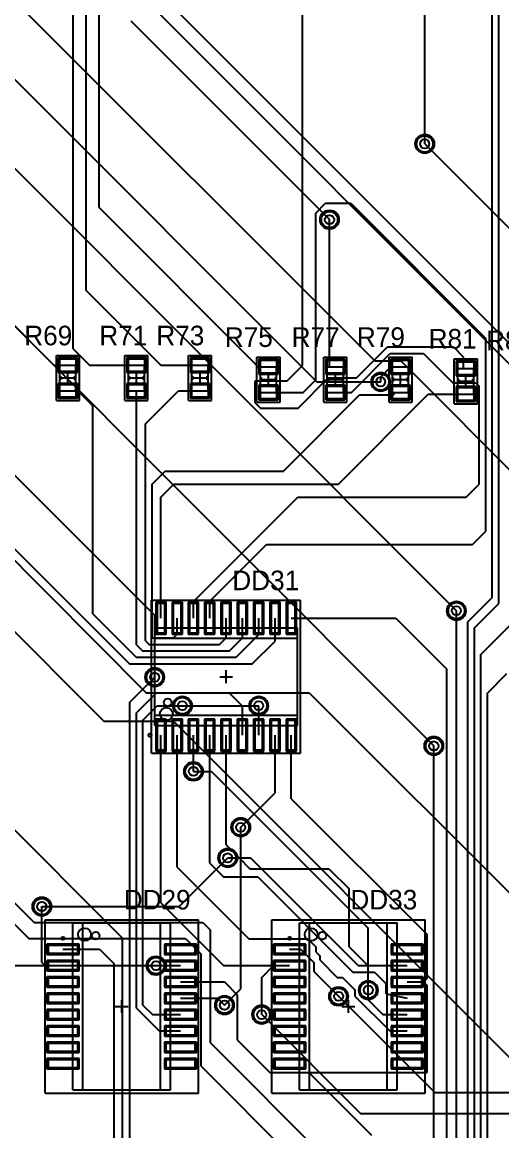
# Model space of a CAD drawing. Header units: millimetres. Extents: x 26 to 338, y 26 to 225.
# Drawn here: x 241.3 to 278.7, y 95 to 181.2 of the extents above; entities that cross this region are included whole.
import ezdxf

# ---------------------------------------------------------------- set-up
doc = ezdxf.new("R2010")
doc.units = ezdxf.units.MM
for name, color, linetype in [('BottomLayer', 5, 'Continuous'), ('BottomSolder', 6, 'Continuous'), ('Mechanical13', 56, 'Continuous'), ('Mechanical15', 56, 'Continuous'), ('MultiLayer', 9, 'Continuous'), ('TopLayer', 1, 'Continuous'), ('TopOverlay', 2, 'Continuous'), ('TopPaste', 8, 'Continuous'), ('TopSolder', 216, 'Continuous'), ('ViaHoleLayer', 16, 'Continuous')]:
    doc.layers.add(name, color=color, linetype=linetype)

msp = doc.modelspace()

# ---------------------------------------------------------------- linework, layer by layer
at = {"layer": 'BottomLayer'}
for p, q in [((240.612, 194.846), (284.709, 150.749)), ((245.948, 187.909), (287.909, 145.948)), ((237.442, 186.18), (268.759, 154.863)), ((249.758, 181.331), (265.227, 165.862)), ((217.661, 180.611), (273.355, 124.917)), ((229.425, 181.116), (275.107, 135.433)), ((240.538, 176.936), (264.236, 153.238)), ((272.644, 171.755), (290.474, 153.924)), ((268.759, 154.863), (270.777, 154.863)), ((270.777, 154.863), (281.889, 143.75)), ((264.236, 153.238), (269.215, 153.238)), ((236.042, 150.622), (251.612, 135.052)), ((234.95, 145.059), (250.952, 129.057)), ((239.082, 135.415), (247.649, 126.848)), ((251.612, 130.26), (251.612, 135.052)), ((250.952, 129.057), (263.652, 129.057)), ((263.652, 129.057), (288.442, 104.267)), ((253.771, 128.041), (259.712, 128.041)), ((247.649, 126.848), (253.066, 126.848)), ((253.066, 126.848), (279.629, 100.285)), ((254.632, 122.936), (256.048, 122.936)), ((256.048, 122.936), (268.249, 110.735)), ((233.858, 119.532), (242.214, 111.176)), ((233.35, 118.389), (241.808, 109.931)), ((258.314, 106.016), (258.314, 118.589)), ((253.517, 112.42), (257.302, 116.205)), ((242.824, 112.42), (253.517, 112.42)), ((242.214, 111.176), (255.372, 111.176)), ((255.372, 111.176), (255.956, 110.592)), ((255.956, 101.829), (255.956, 110.592)), ((268.249, 105.918), (268.249, 110.735)), ((241.808, 109.931), (254, 109.931)), ((254, 109.931), (255.219, 108.712)), ((255.219, 100), (255.219, 108.712)), ((227.94, 107.823), (251.714, 107.823)), ((257.048, 104.75), (258.314, 106.016)), ((265.933, 105.435), (273.426, 97.942)), ((259.944, 104.013), (267.64, 96.317)), ((255.956, 101.829), (267.284, 90.5)), ((255.219, 100), (266.522, 88.697)), ((273.426, 97.942), (280.162, 97.942)), ((267.64, 96.317), (294.284, 96.317))]:
    msp.add_line(p, q, dxfattribs=at)
for centre in [(272.644, 171.755), (265.227, 165.862), (269.215, 153.238), (275.107, 135.433), (251.612, 130.26), (253.771, 128.041), (259.712, 128.041), (273.355, 124.917), (254.632, 122.936), (258.314, 118.589), (257.302, 116.205), (242.824, 112.42), (251.714, 107.823), (268.249, 105.918), (257.048, 104.75), (265.933, 105.435), (259.944, 104.013)]:
    msp.add_circle(centre, 0.635, dxfattribs=at)
at = {"layer": 'BottomSolder'}
for centre in [(272.644, 171.755), (265.227, 165.862), (269.215, 153.238), (275.107, 135.433), (251.612, 130.26), (253.771, 128.041), (259.712, 128.041), (273.355, 124.917), (254.632, 122.936), (258.314, 118.589), (257.302, 116.205), (242.824, 112.42), (251.714, 107.823), (265.933, 105.435), (268.249, 105.918), (257.048, 104.75), (259.944, 104.013)]:
    msp.add_circle(centre, 0.737, dxfattribs=at)
at = {"layer": 'Mechanical13'}
for p, q in [((244.228, 152.543), (244.228, 154.543)), ((244.228, 154.543), (245.478, 154.543)), ((245.478, 152.543), (245.478, 154.543)), ((249.562, 152.543), (249.562, 154.543)), ((249.562, 154.543), (250.812, 154.543)), ((250.812, 152.543), (250.812, 154.543)), ((254.515, 152.543), (254.515, 154.543)), ((254.515, 154.543), (255.765, 154.543)), ((255.765, 152.543), (255.765, 154.543)), ((259.849, 152.416), (259.849, 154.416)), ((259.849, 154.416), (261.099, 154.416)), ((261.099, 152.416), (261.099, 154.416)), ((265.056, 152.416), (265.056, 154.416)), ((265.056, 154.416), (266.306, 154.416)), ((266.306, 152.416), (266.306, 154.416)), ((270.136, 152.416), (270.136, 154.416)), ((270.136, 154.416), (271.386, 154.416)), ((271.386, 152.416), (271.386, 154.416)), ((275.216, 152.289), (275.216, 154.289)), ((275.216, 154.289), (276.466, 154.289)), ((276.466, 152.289), (276.466, 154.289)), ((244.228, 152.543), (245.478, 152.543)), ((249.562, 152.543), (250.812, 152.543)), ((254.515, 152.543), (255.765, 152.543)), ((259.849, 152.416), (261.099, 152.416)), ((265.056, 152.416), (266.306, 152.416)), ((270.136, 152.416), (271.386, 152.416)), ((275.216, 152.289), (276.466, 152.289)), ((251.622, 134.102), (262.722, 134.102)), ((251.622, 126.502), (251.622, 134.102)), ((262.722, 126.502), (262.722, 134.102)), ((251.622, 126.502), (262.722, 126.502)), ((245.244, 98.148), (245.244, 111.148)), ((245.244, 111.148), (252.844, 111.148)), ((252.844, 98.148), (252.844, 111.148)), ((262.897, 98.148), (262.897, 111.148)), ((262.897, 111.148), (270.497, 111.148)), ((270.497, 98.148), (270.497, 111.148)), ((245.244, 98.148), (252.844, 98.148)), ((262.897, 98.148), (270.497, 98.148))]:
    msp.add_line(p, q, dxfattribs=at)
for centre in [(252.522, 127.402), (246.144, 110.248), (263.797, 110.248)]:
    msp.add_circle(centre, 0.5, dxfattribs=at)
at = {"layer": 'Mechanical15'}
for p, q in [((243.953, 151.793), (243.953, 155.293)), ((243.953, 155.293), (245.753, 155.293)), ((245.753, 151.793), (245.753, 155.293)), ((249.287, 151.793), (249.287, 155.293)), ((249.287, 155.293), (251.087, 155.293)), ((251.087, 151.793), (251.087, 155.293)), ((254.24, 151.793), (254.24, 155.293)), ((254.24, 155.293), (256.04, 155.293)), ((256.04, 151.793), (256.04, 155.293)), ((259.574, 151.666), (259.574, 155.166)), ((259.574, 155.166), (261.374, 155.166)), ((261.374, 151.666), (261.374, 155.166)), ((264.781, 151.666), (264.781, 155.166)), ((264.781, 155.166), (266.581, 155.166)), ((266.581, 151.666), (266.581, 155.166)), ((269.861, 151.666), (269.861, 155.166)), ((269.861, 155.166), (271.661, 155.166)), ((271.661, 151.666), (271.661, 155.166)), ((274.941, 151.539), (274.941, 155.039)), ((274.941, 155.039), (276.741, 155.039)), ((276.741, 151.539), (276.741, 155.039)), ((244.353, 153.543), (245.353, 153.543)), ((244.853, 153.043), (244.853, 154.043)), ((249.687, 153.543), (250.687, 153.543)), ((250.187, 153.043), (250.187, 154.043)), ((254.64, 153.543), (255.64, 153.543)), ((255.14, 153.043), (255.14, 154.043)), ((260.474, 152.916), (260.474, 153.916)), ((265.681, 152.916), (265.681, 153.916)), ((270.761, 152.916), (270.761, 153.916)), ((275.841, 152.789), (275.841, 153.789)), ((259.974, 153.416), (260.974, 153.416)), ((265.181, 153.416), (266.181, 153.416)), ((270.261, 153.416), (271.261, 153.416)), ((275.341, 153.289), (276.341, 153.289)), ((243.953, 151.793), (245.753, 151.793)), ((249.287, 151.793), (251.087, 151.793)), ((254.24, 151.793), (256.04, 151.793)), ((259.574, 151.666), (261.374, 151.666)), ((264.781, 151.666), (266.581, 151.666)), ((269.861, 151.666), (271.661, 151.666)), ((274.941, 151.539), (276.741, 151.539)), ((251.372, 136.252), (262.972, 136.252)), ((251.372, 124.352), (251.372, 136.252)), ((262.972, 124.352), (262.972, 136.252)), ((256.672, 130.302), (257.672, 130.302)), ((257.172, 129.802), (257.172, 130.802)), ((251.372, 124.352), (262.972, 124.352)), ((243.069, 97.898), (243.069, 111.398)), ((243.069, 111.398), (255.019, 111.398)), ((255.019, 97.898), (255.019, 111.398)), ((260.722, 97.898), (260.722, 111.398)), ((260.722, 111.398), (272.672, 111.398)), ((272.672, 97.898), (272.672, 111.398)), ((248.544, 104.648), (249.544, 104.648)), ((249.044, 104.148), (249.044, 105.148)), ((266.197, 104.648), (267.197, 104.648)), ((266.697, 104.148), (266.697, 105.148)), ((243.069, 97.898), (255.019, 97.898)), ((260.722, 97.898), (272.672, 97.898))]:
    msp.add_line(p, q, dxfattribs=at)
at = {"layer": 'MultiLayer'}
for centre in [(272.644, 171.755), (265.227, 165.862), (269.215, 153.238), (275.107, 135.433), (251.612, 130.26), (253.771, 128.041), (259.712, 128.041), (273.355, 124.917), (254.632, 122.936), (258.314, 118.589), (257.302, 116.205), (242.824, 112.42), (251.714, 107.823), (268.249, 105.918), (257.048, 104.75), (265.933, 105.435), (259.944, 104.013)]:
    msp.add_circle(centre, 0.635, dxfattribs=at)
at = {"layer": 'TopLayer'}
for p, q in [((272.644, 171.755), (272.644, 217.018)), ((246.278, 160.35), (246.278, 204.521)), ((247.294, 166.802), (247.294, 200.101)), ((278.409, 135.996), (278.409, 196.774)), ((245.262, 155.804), (245.262, 194.234)), ((263.119, 154.508), (263.119, 192.735)), ((277.901, 136.453), (277.901, 188.468)), ((247.294, 166.802), (259.68, 154.416)), ((264.16, 166.37), (264.922, 167.132)), ((264.922, 167.132), (266.878, 167.132)), ((266.878, 167.132), (277.393, 156.616)), ((264.16, 153.407), (264.16, 166.37)), ((265.227, 154.416), (265.227, 165.862)), ((246.278, 160.35), (252.086, 154.543)), ((239.522, 158.775), (243.754, 154.543)), ((277.393, 141.63), (277.393, 156.616)), ((245.262, 155.804), (246.523, 154.543)), ((266.929, 152.416), (269.961, 155.448)), ((267.335, 153.543), (269.748, 155.956)), ((269.748, 155.956), (274.879, 155.956)), ((269.961, 155.448), (272.542, 155.448)), ((272.542, 155.448), (274.828, 153.162)), ((274.879, 155.956), (275.666, 155.169)), ((243.754, 154.543), (244.853, 154.543)), ((245.503, 155.018), (244.203, 155.018)), ((244.203, 155.018), (244.203, 154.068)), ((245.503, 154.068), (245.503, 155.018)), ((246.523, 154.543), (250.187, 154.543)), ((250.837, 155.018), (249.537, 155.018)), ((249.537, 155.018), (249.537, 154.068)), ((250.837, 154.068), (250.837, 155.018)), ((252.086, 154.543), (255.14, 154.543)), ((255.79, 155.018), (254.49, 155.018)), ((254.49, 155.018), (254.49, 154.068)), ((255.79, 154.068), (255.79, 155.018)), ((259.68, 154.416), (260.474, 154.416)), ((261.124, 154.891), (259.824, 154.891)), ((259.824, 154.891), (259.824, 153.941)), ((261.124, 153.941), (261.124, 154.891)), ((261.925, 153.314), (263.119, 154.508)), ((266.331, 154.891), (265.031, 154.891)), ((265.031, 154.891), (265.031, 153.941)), ((265.227, 154.416), (265.681, 154.416)), ((266.331, 153.941), (266.331, 154.891)), ((269.215, 153.629), (270.002, 154.416)), ((270.002, 154.416), (270.761, 154.416)), ((271.411, 154.891), (270.111, 154.891)), ((270.111, 154.891), (270.111, 153.941)), ((271.411, 153.941), (271.411, 154.891)), ((276.491, 154.764), (275.191, 154.764)), ((275.191, 154.764), (275.191, 153.814)), ((275.666, 154.289), (275.666, 155.169)), ((276.491, 153.814), (276.491, 154.764)), ((244.203, 154.068), (245.503, 154.068)), ((249.537, 154.068), (250.837, 154.068)), ((254.49, 154.068), (255.79, 154.068)), ((259.824, 153.941), (261.124, 153.941)), ((262.788, 151.206), (265.125, 153.543)), ((265.031, 153.941), (266.331, 153.941)), ((265.125, 153.543), (267.335, 153.543)), ((269.215, 153.238), (269.215, 153.629)), ((270.111, 153.941), (271.411, 153.941)), ((275.191, 153.814), (276.491, 153.814)), ((275.666, 154.289), (275.841, 154.289)), ((245.503, 153.018), (244.203, 153.018)), ((244.203, 153.018), (244.203, 152.068)), ((245.503, 152.068), (245.503, 153.018)), ((250.837, 153.018), (249.537, 153.018)), ((249.537, 153.018), (249.537, 152.068)), ((250.837, 152.068), (250.837, 153.018)), ((255.79, 153.018), (254.49, 153.018)), ((254.49, 153.018), (254.49, 152.068)), ((255.79, 152.068), (255.79, 153.018)), ((259.436, 153.314), (261.925, 153.314)), ((259.436, 151.613), (259.436, 153.314)), ((261.124, 152.891), (259.824, 152.891)), ((259.824, 152.891), (259.824, 151.941)), ((261.124, 151.941), (261.124, 152.891)), ((263.169, 152.416), (264.16, 153.407)), ((266.331, 152.891), (265.031, 152.891)), ((265.031, 152.891), (265.031, 151.941)), ((266.331, 151.941), (266.331, 152.891)), ((271.411, 152.891), (270.111, 152.891)), ((270.111, 152.891), (270.111, 151.941)), ((271.411, 151.941), (271.411, 152.891)), ((274.828, 153.162), (276.631, 153.162)), ((276.491, 152.764), (275.191, 152.764)), ((275.191, 152.764), (275.191, 151.814)), ((276.491, 151.814), (276.491, 152.764)), ((276.631, 153.162), (276.885, 152.908)), ((276.885, 145.288), (276.885, 152.908)), ((244.203, 152.068), (245.503, 152.068)), ((244.853, 152.543), (245.627, 152.543)), ((245.627, 152.543), (246.786, 151.384)), ((249.537, 152.068), (250.837, 152.068)), ((250.187, 152.543), (250.19, 152.543)), ((250.19, 132.791), (250.19, 152.543)), ((250.901, 149.987), (253.457, 152.543)), ((253.457, 152.543), (255.14, 152.543)), ((254.49, 152.068), (255.79, 152.068)), ((259.824, 151.941), (261.124, 151.941)), ((260.474, 152.416), (263.169, 152.416)), ((261.645, 146.304), (267.559, 152.218)), ((265.031, 151.941), (266.331, 151.941)), ((265.681, 152.416), (266.929, 152.416)), ((265.922, 145.288), (272.923, 152.289)), ((267.559, 152.218), (270.238, 152.218)), ((270.111, 151.941), (271.411, 151.941)), ((270.238, 152.416), (270.761, 152.416)), ((270.238, 152.218), (270.238, 152.416)), ((272.923, 152.289), (275.841, 152.289)), ((275.191, 151.814), (276.491, 151.814)), ((246.786, 135.183), (246.786, 151.384)), ((259.436, 151.613), (259.842, 151.206)), ((259.842, 151.206), (262.788, 151.206)), ((250.901, 133.096), (250.901, 149.987)), ((251.409, 145.288), (252.425, 146.304)), ((252.425, 146.304), (261.645, 146.304)), ((251.409, 133.325), (251.409, 145.288)), ((252.092, 144.272), (253.108, 145.288)), ((253.108, 145.288), (265.922, 145.288)), ((275.869, 144.272), (276.885, 145.288)), ((252.092, 134.852), (252.092, 144.272)), ((254.632, 136.144), (262.76, 144.272)), ((262.76, 144.272), (275.869, 144.272)), ((276.352, 140.589), (277.393, 141.63)), ((240.157, 140.804), (249.657, 131.304)), ((255.902, 136.166), (260.325, 140.589)), ((260.325, 140.589), (276.352, 140.589)), ((276.007, 134.558), (277.901, 136.453)), ((252.392, 136.002), (251.792, 136.002)), ((251.792, 136.002), (251.792, 133.702)), ((252.392, 133.702), (252.392, 136.002)), ((253.662, 136.002), (253.062, 136.002)), ((253.062, 136.002), (253.062, 133.702)), ((253.662, 133.702), (253.662, 136.002)), ((254.932, 136.002), (254.332, 136.002)), ((254.332, 136.002), (254.332, 133.702)), ((254.632, 134.852), (254.632, 136.144)), ((254.932, 133.702), (254.932, 136.002)), ((256.202, 136.002), (255.602, 136.002)), ((255.602, 136.002), (255.602, 133.702)), ((255.902, 134.852), (255.902, 136.166)), ((256.202, 133.702), (256.202, 136.002)), ((257.472, 136.002), (256.872, 136.002)), ((256.872, 136.002), (256.872, 133.702)), ((257.472, 133.702), (257.472, 136.002)), ((258.742, 136.002), (258.142, 136.002)), ((258.142, 136.002), (258.142, 133.702)), ((258.742, 133.702), (258.742, 136.002)), ((260.012, 136.002), (259.412, 136.002)), ((259.412, 136.002), (259.412, 133.702)), ((260.012, 133.702), (260.012, 136.002)), ((261.282, 136.002), (260.682, 136.002)), ((260.682, 136.002), (260.682, 133.702)), ((261.282, 133.702), (261.282, 136.002)), ((262.552, 136.002), (261.952, 136.002)), ((261.952, 136.002), (261.952, 133.702)), ((262.552, 133.702), (262.552, 136.002)), ((275.107, 83.105), (275.107, 135.433)), ((276.511, 134.097), (278.409, 135.996)), ((246.786, 135.183), (250.161, 131.809)), ((253.362, 133.604), (253.362, 134.852)), ((257.172, 133.325), (257.172, 134.852)), ((258.442, 133.325), (258.442, 134.852)), ((259.712, 133.576), (259.712, 134.852)), ((260.982, 133.071), (260.982, 134.852)), ((262.252, 134.852), (270.405, 134.852)), ((270.405, 134.852), (274.371, 130.886)), ((276.007, 82.992), (276.007, 134.558)), ((277.016, 132.028), (279.781, 134.794)), ((251.792, 133.702), (252.392, 133.702)), ((253.062, 133.702), (253.662, 133.702)), ((254.332, 133.702), (254.932, 133.702)), ((255.602, 133.702), (256.202, 133.702)), ((256.872, 133.702), (257.472, 133.702)), ((258.142, 133.702), (258.742, 133.702)), ((259.412, 133.702), (260.012, 133.702)), ((260.682, 133.702), (261.282, 133.702)), ((261.952, 133.702), (262.552, 133.702)), ((276.511, 80.245), (276.511, 134.097)), ((250.901, 133.096), (251.181, 132.817)), ((251.409, 133.325), (253.083, 133.325)), ((253.083, 133.325), (253.362, 133.604)), ((256.664, 132.817), (257.172, 133.325)), ((257.43, 132.313), (258.442, 133.325)), ((257.945, 131.809), (259.712, 133.576)), ((259.216, 131.304), (260.982, 133.071)), ((250.19, 132.791), (250.669, 132.313)), ((250.669, 132.313), (257.43, 132.313)), ((251.181, 132.817), (256.664, 132.817)), ((277.016, 81.683), (277.016, 132.028)), ((249.657, 131.304), (259.216, 131.304)), ((250.161, 131.809), (257.945, 131.809)), ((249.682, 128.329), (251.612, 130.26)), ((274.371, 83.312), (274.371, 130.886)), ((277.52, 129.032), (279.044, 130.556)), ((250.19, 127.483), (251.761, 129.053)), ((251.761, 129.053), (257.405, 129.053)), ((257.405, 129.053), (258.442, 128.016)), ((277.52, 85.852), (277.52, 129.032)), ((249.682, 84.541), (249.682, 128.329)), ((250.698, 126.924), (251.816, 128.041)), ((251.816, 128.041), (253.771, 128.041)), ((258.442, 125.752), (258.442, 128.016)), ((259.712, 125.752), (259.712, 128.041)), ((250.19, 104.521), (250.19, 127.483)), ((250.698, 104.75), (250.698, 126.924)), ((252.392, 126.902), (251.792, 126.902)), ((251.792, 126.902), (251.792, 124.602)), ((252.392, 124.602), (252.392, 126.902)), ((253.662, 126.902), (253.062, 126.902)), ((253.062, 126.902), (253.062, 124.602)), ((253.662, 124.602), (253.662, 126.902)), ((254.932, 126.902), (254.332, 126.902)), ((254.332, 126.902), (254.332, 124.602)), ((254.932, 124.602), (254.932, 126.902)), ((256.202, 126.902), (255.602, 126.902)), ((255.602, 126.902), (255.602, 124.602)), ((256.202, 124.602), (256.202, 126.902)), ((257.472, 126.902), (256.872, 126.902)), ((256.872, 126.902), (256.872, 124.602)), ((257.472, 124.602), (257.472, 126.902)), ((258.742, 126.902), (258.142, 126.902)), ((258.142, 126.902), (258.142, 124.602)), ((258.742, 124.602), (258.742, 126.902)), ((260.012, 126.902), (259.412, 126.902)), ((259.412, 126.902), (259.412, 124.602)), ((260.012, 124.602), (260.012, 126.902)), ((261.282, 126.902), (260.682, 126.902)), ((260.682, 126.902), (260.682, 124.602)), ((261.282, 124.602), (261.282, 126.902)), ((262.552, 126.902), (261.952, 126.902)), ((261.952, 126.902), (261.952, 124.602)), ((262.552, 124.602), (262.552, 126.902)), ((252.092, 112.703), (252.092, 125.752)), ((253.362, 115.478), (253.362, 125.752)), ((254.632, 122.936), (254.632, 125.752)), ((255.902, 115.802), (255.902, 125.752)), ((257.172, 117.221), (257.172, 125.752)), ((260.982, 121.257), (260.982, 125.752)), ((262.252, 120.805), (262.252, 125.752)), ((251.792, 124.602), (252.392, 124.602)), ((253.062, 124.602), (253.662, 124.602)), ((254.332, 124.602), (254.932, 124.602)), ((255.602, 124.602), (256.202, 124.602)), ((256.872, 124.602), (257.472, 124.602)), ((258.142, 124.602), (258.742, 124.602)), ((259.412, 124.602), (260.012, 124.602)), ((260.682, 124.602), (261.282, 124.602)), ((261.952, 124.602), (262.552, 124.602)), ((273.355, 83.744), (273.355, 124.917)), ((237.05, 122.004), (249.094, 109.961)), ((258.314, 118.589), (260.982, 121.257)), ((262.252, 120.805), (272.821, 110.236)), ((257.172, 117.221), (258.188, 116.205)), ((255.902, 115.802), (256.972, 114.732)), ((257.302, 116.205), (258.188, 116.205)), ((258.188, 116.205), (259.028, 115.365)), ((258.188, 116.205), (259.08, 116.205)), ((259.08, 116.205), (259.92, 115.365)), ((253.362, 115.478), (258.943, 109.897)), ((256.972, 114.732), (259.639, 114.732)), ((259.028, 115.365), (259.92, 115.365)), ((259.639, 114.732), (267.052, 107.319)), ((259.92, 115.365), (267.462, 107.823)), ((259.92, 115.365), (265.177, 115.365)), ((265.177, 115.365), (266.751, 113.792)), ((266.751, 109.296), (266.751, 113.792)), ((242.824, 108.077), (242.824, 112.42)), ((252.092, 112.703), (256.972, 107.823)), ((249.094, 79.642), (249.094, 109.961)), ((258.943, 109.897), (263.534, 109.897)), ((263.534, 109.897), (264.183, 109.248)), ((272.821, 106.832), (272.821, 110.236)), ((245.619, 109.393), (243.319, 109.393)), ((243.319, 109.393), (243.319, 108.793)), ((243.319, 108.793), (245.619, 108.793)), ((244.469, 109.093), (247.32, 109.093)), ((245.619, 108.793), (245.619, 109.393)), ((247.32, 109.093), (248.463, 107.95)), ((254.769, 109.393), (252.469, 109.393)), ((252.469, 109.393), (252.469, 108.793)), ((252.469, 108.793), (254.769, 108.793)), ((254.769, 108.793), (254.769, 109.393)), ((263.272, 109.393), (260.972, 109.393)), ((260.972, 109.393), (260.972, 108.793)), ((260.972, 108.793), (263.272, 108.793)), ((262.122, 109.093), (262.966, 109.093)), ((262.966, 109.093), (264.02, 108.039)), ((263.272, 108.793), (263.272, 109.393)), ((264.183, 108.882), (264.183, 109.248)), ((264.183, 108.882), (264.503, 108.561)), ((266.751, 109.296), (268.224, 107.823)), ((272.422, 109.393), (270.122, 109.393)), ((270.122, 109.393), (270.122, 108.793)), ((270.122, 108.793), (272.422, 108.793)), ((272.422, 108.793), (272.422, 109.393)), ((242.824, 108.077), (243.078, 107.823)), ((243.078, 107.823), (244.469, 107.823)), ((245.619, 108.123), (243.319, 108.123)), ((243.319, 108.123), (243.319, 107.523)), ((245.619, 107.523), (245.619, 108.123)), ((248.463, 77.47), (248.463, 107.95)), ((251.714, 107.823), (253.619, 107.823)), ((254.769, 108.123), (252.469, 108.123)), ((252.469, 108.123), (252.469, 107.523)), ((254.769, 107.523), (254.769, 108.123)), ((256.972, 107.823), (260.858, 107.823)), ((259.944, 106.909), (260.858, 107.823)), ((260.858, 107.823), (262.122, 107.823)), ((263.272, 108.123), (260.972, 108.123)), ((260.972, 108.123), (260.972, 107.523)), ((263.272, 107.523), (263.272, 108.123)), ((264.02, 107.348), (264.02, 108.039)), ((264.503, 108.24), (264.503, 108.561)), ((264.503, 108.24), (265.832, 106.912)), ((267.462, 107.823), (268.224, 107.823)), ((268.224, 107.823), (271.272, 107.823)), ((272.422, 108.123), (270.122, 108.123)), ((270.122, 108.123), (270.122, 107.523)), ((272.422, 107.523), (272.422, 108.123)), ((243.319, 107.523), (245.619, 107.523)), ((252.469, 107.523), (254.769, 107.523)), ((260.972, 107.523), (263.272, 107.523)), ((264.02, 107.348), (265.933, 105.435)), ((267.052, 107.319), (268.732, 107.319)), ((268.732, 107.319), (269.646, 106.405)), ((270.122, 107.523), (272.422, 107.523)), ((245.619, 106.853), (243.319, 106.853)), ((243.319, 106.853), (243.319, 106.253)), ((243.319, 106.253), (245.619, 106.253)), ((245.619, 106.253), (245.619, 106.853)), ((254.769, 106.853), (252.469, 106.853)), ((252.469, 106.853), (252.469, 106.253)), ((252.469, 106.253), (254.769, 106.253)), ((253.619, 106.553), (257.048, 106.553)), ((254.769, 106.253), (254.769, 106.853)), ((257.048, 106.553), (258.064, 105.537)), ((259.944, 104.013), (259.944, 106.909)), ((263.272, 106.853), (260.972, 106.853)), ((260.972, 106.853), (260.972, 106.253)), ((260.972, 106.253), (263.272, 106.253)), ((263.272, 106.253), (263.272, 106.853)), ((265.832, 106.912), (266.245, 106.912)), ((266.245, 106.912), (267.237, 105.92)), ((269.646, 105.639), (269.646, 106.405)), ((272.422, 106.853), (270.122, 106.853)), ((270.122, 106.853), (270.122, 106.253)), ((270.122, 106.253), (272.422, 106.253)), ((271.272, 106.553), (272.542, 106.553)), ((272.422, 106.253), (272.422, 106.853)), ((272.542, 106.553), (272.821, 106.832)), ((272.542, 106.553), (272.821, 106.274)), ((272.821, 99.517), (272.821, 106.274)), ((245.619, 105.583), (243.319, 105.583)), ((243.319, 105.583), (243.319, 104.983)), ((245.619, 104.983), (245.619, 105.583)), ((254.769, 105.583), (252.469, 105.583)), ((252.469, 105.583), (252.469, 104.983)), ((253.619, 105.283), (256.515, 105.283)), ((254.769, 104.983), (254.769, 105.583)), ((256.515, 105.283), (257.048, 104.75)), ((258.064, 102.032), (258.064, 105.537)), ((263.272, 105.583), (260.972, 105.583)), ((260.972, 105.583), (260.972, 104.983)), ((263.272, 104.983), (263.272, 105.583)), ((267.237, 105.431), (267.237, 105.92)), ((267.237, 105.431), (269.926, 102.743)), ((268.249, 105.156), (268.249, 105.918)), ((269.646, 105.639), (271.272, 105.283)), ((272.422, 105.583), (270.122, 105.583)), ((270.122, 105.583), (270.122, 104.983)), ((272.422, 104.983), (272.422, 105.583)), ((243.319, 104.983), (245.619, 104.983)), ((250.19, 104.521), (251.968, 102.743)), ((250.698, 104.75), (251.435, 104.013)), ((252.469, 104.983), (254.769, 104.983)), ((260.972, 104.983), (263.272, 104.983)), ((268.249, 105.156), (269.392, 104.013)), ((270.122, 104.983), (272.422, 104.983)), ((245.619, 104.313), (243.319, 104.313)), ((243.319, 104.313), (243.319, 103.713)), ((243.319, 103.713), (245.619, 103.713)), ((245.619, 103.713), (245.619, 104.313)), ((251.435, 104.013), (253.619, 104.013)), ((254.769, 104.313), (252.469, 104.313)), ((252.469, 104.313), (252.469, 103.713)), ((252.469, 103.713), (254.769, 103.713)), ((254.769, 103.713), (254.769, 104.313)), ((263.272, 104.313), (260.972, 104.313)), ((260.972, 104.313), (260.972, 103.713)), ((260.972, 103.713), (263.272, 103.713)), ((263.272, 103.713), (263.272, 104.313)), ((269.392, 104.013), (271.272, 104.013)), ((272.422, 104.313), (270.122, 104.313)), ((270.122, 104.313), (270.122, 103.713)), ((270.122, 103.713), (272.422, 103.713)), ((272.422, 103.713), (272.422, 104.313)), ((245.619, 103.043), (243.319, 103.043)), ((243.319, 103.043), (243.319, 102.443)), ((245.619, 102.443), (245.619, 103.043)), ((251.968, 102.743), (253.619, 102.743)), ((254.769, 103.043), (252.469, 103.043)), ((252.469, 103.043), (252.469, 102.443)), ((254.769, 102.443), (254.769, 103.043)), ((263.272, 103.043), (260.972, 103.043)), ((260.972, 103.043), (260.972, 102.443)), ((263.272, 102.443), (263.272, 103.043)), ((269.926, 102.743), (271.272, 102.743)), ((272.422, 103.043), (270.122, 103.043)), ((270.122, 103.043), (270.122, 102.443)), ((272.422, 102.443), (272.422, 103.043)), ((243.319, 102.443), (245.619, 102.443)), ((252.469, 102.443), (254.769, 102.443)), ((258.064, 102.032), (260.579, 99.517)), ((260.972, 102.443), (263.272, 102.443)), ((270.122, 102.443), (272.422, 102.443)), ((245.619, 101.773), (243.319, 101.773)), ((243.319, 101.773), (243.319, 101.173)), ((243.319, 101.173), (245.619, 101.173)), ((245.619, 101.173), (245.619, 101.773)), ((254.769, 101.773), (252.469, 101.773)), ((252.469, 101.773), (252.469, 101.173)), ((252.469, 101.173), (254.769, 101.173)), ((254.769, 101.173), (254.769, 101.773)), ((263.272, 101.773), (260.972, 101.773)), ((260.972, 101.773), (260.972, 101.173)), ((260.972, 101.173), (263.272, 101.173)), ((263.272, 101.173), (263.272, 101.773)), ((272.422, 101.773), (270.122, 101.773)), ((270.122, 101.773), (270.122, 101.173)), ((270.122, 101.173), (272.422, 101.173)), ((272.422, 101.173), (272.422, 101.773)), ((245.619, 100.503), (243.319, 100.503)), ((243.319, 100.503), (243.319, 99.903)), ((245.619, 99.903), (245.619, 100.503)), ((254.769, 100.503), (252.469, 100.503)), ((252.469, 100.503), (252.469, 99.903)), ((254.769, 99.903), (254.769, 100.503)), ((263.272, 100.503), (260.972, 100.503)), ((260.972, 100.503), (260.972, 99.903)), ((263.272, 99.903), (263.272, 100.503)), ((272.422, 100.503), (270.122, 100.503)), ((270.122, 100.503), (270.122, 99.903)), ((272.422, 99.903), (272.422, 100.503)), ((243.319, 99.903), (245.619, 99.903)), ((252.469, 99.903), (254.769, 99.903)), ((260.579, 99.517), (263.627, 99.517)), ((260.972, 99.903), (263.272, 99.903)), ((263.627, 99.517), (268.503, 94.64)), ((263.627, 99.517), (272.821, 99.517)), ((270.122, 99.903), (272.422, 99.903))]:
    msp.add_line(p, q, dxfattribs=at)
for centre in [(272.644, 171.755), (265.227, 165.862), (269.215, 153.238), (275.107, 135.433), (251.612, 130.26), (253.771, 128.041), (259.712, 128.041), (273.355, 124.917), (254.632, 122.936), (258.314, 118.589), (257.302, 116.205), (242.824, 112.42), (251.714, 107.823), (268.249, 105.918), (257.048, 104.75), (265.933, 105.435), (259.944, 104.013)]:
    msp.add_circle(centre, 0.635, dxfattribs=at)
at = {"layer": 'TopOverlay'}
for p, q in [((244.303, 153.393), (244.303, 153.693)), ((245.403, 153.393), (245.403, 153.693)), ((249.637, 153.393), (249.637, 153.693)), ((250.737, 153.393), (250.737, 153.693)), ((254.59, 153.393), (254.59, 153.693)), ((255.69, 153.393), (255.69, 153.693)), ((259.924, 153.266), (259.924, 153.566)), ((261.024, 153.266), (261.024, 153.566)), ((265.131, 153.266), (265.131, 153.566)), ((266.231, 153.266), (266.231, 153.566)), ((270.211, 153.266), (270.211, 153.566)), ((271.311, 153.266), (271.311, 153.566)), ((275.291, 153.139), (275.291, 153.439)), ((276.391, 153.139), (276.391, 153.439)), ((251.622, 133.302), (262.722, 133.302)), ((251.622, 127.302), (251.622, 133.302)), ((262.722, 127.302), (262.722, 133.302)), ((251.622, 127.302), (262.722, 127.302)), ((246.019, 98.148), (246.019, 111.148)), ((246.019, 111.148), (252.069, 111.148)), ((252.069, 98.148), (252.069, 111.148)), ((263.672, 98.148), (263.672, 111.148)), ((263.672, 111.148), (269.722, 111.148)), ((269.722, 98.148), (269.722, 111.148)), ((246.019, 98.148), (252.069, 98.148)), ((263.672, 98.148), (269.722, 98.148))]:
    msp.add_line(p, q, dxfattribs=at)
for centre, radius in [((252.622, 128.302), 0.3), ((251.242, 125.752), 0.125), ((247.019, 110.148), 0.3), ((264.672, 110.148), 0.3), ((244.469, 109.943), 0.125), ((262.122, 109.943), 0.125)]:
    msp.add_circle(centre, radius, dxfattribs=at)
at = {"layer": 'TopPaste'}
for p, q in [((245.503, 155.018), (244.203, 155.018)), ((244.203, 155.018), (244.203, 154.068)), ((245.503, 154.068), (245.503, 155.018)), ((250.837, 155.018), (249.537, 155.018)), ((249.537, 155.018), (249.537, 154.068)), ((250.837, 154.068), (250.837, 155.018)), ((255.79, 155.018), (254.49, 155.018)), ((254.49, 155.018), (254.49, 154.068)), ((255.79, 154.068), (255.79, 155.018)), ((261.124, 154.891), (259.824, 154.891)), ((259.824, 154.891), (259.824, 153.941)), ((261.124, 153.941), (261.124, 154.891)), ((266.331, 154.891), (265.031, 154.891)), ((265.031, 154.891), (265.031, 153.941)), ((266.331, 153.941), (266.331, 154.891)), ((271.411, 154.891), (270.111, 154.891)), ((270.111, 154.891), (270.111, 153.941)), ((271.411, 153.941), (271.411, 154.891)), ((276.491, 154.764), (275.191, 154.764)), ((275.191, 154.764), (275.191, 153.814)), ((276.491, 153.814), (276.491, 154.764)), ((244.203, 154.068), (245.503, 154.068)), ((249.537, 154.068), (250.837, 154.068)), ((254.49, 154.068), (255.79, 154.068)), ((259.824, 153.941), (261.124, 153.941)), ((265.031, 153.941), (266.331, 153.941)), ((270.111, 153.941), (271.411, 153.941)), ((275.191, 153.814), (276.491, 153.814)), ((245.503, 153.018), (244.203, 153.018)), ((244.203, 153.018), (244.203, 152.068)), ((245.503, 152.068), (245.503, 153.018)), ((250.837, 153.018), (249.537, 153.018)), ((249.537, 153.018), (249.537, 152.068)), ((250.837, 152.068), (250.837, 153.018)), ((255.79, 153.018), (254.49, 153.018)), ((254.49, 153.018), (254.49, 152.068)), ((255.79, 152.068), (255.79, 153.018)), ((261.124, 152.891), (259.824, 152.891)), ((259.824, 152.891), (259.824, 151.941)), ((261.124, 151.941), (261.124, 152.891)), ((266.331, 152.891), (265.031, 152.891)), ((265.031, 152.891), (265.031, 151.941)), ((266.331, 151.941), (266.331, 152.891)), ((271.411, 152.891), (270.111, 152.891)), ((270.111, 152.891), (270.111, 151.941)), ((271.411, 151.941), (271.411, 152.891)), ((276.491, 152.764), (275.191, 152.764)), ((275.191, 152.764), (275.191, 151.814)), ((276.491, 151.814), (276.491, 152.764)), ((244.203, 152.068), (245.503, 152.068)), ((249.537, 152.068), (250.837, 152.068)), ((254.49, 152.068), (255.79, 152.068)), ((259.824, 151.941), (261.124, 151.941)), ((265.031, 151.941), (266.331, 151.941)), ((270.111, 151.941), (271.411, 151.941)), ((275.191, 151.814), (276.491, 151.814)), ((252.392, 136.002), (251.792, 136.002)), ((251.792, 136.002), (251.792, 133.702)), ((252.392, 133.702), (252.392, 136.002)), ((253.662, 136.002), (253.062, 136.002)), ((253.062, 136.002), (253.062, 133.702)), ((253.662, 133.702), (253.662, 136.002)), ((254.932, 136.002), (254.332, 136.002)), ((254.332, 136.002), (254.332, 133.702)), ((254.932, 133.702), (254.932, 136.002)), ((256.202, 136.002), (255.602, 136.002)), ((255.602, 136.002), (255.602, 133.702)), ((256.202, 133.702), (256.202, 136.002)), ((257.472, 136.002), (256.872, 136.002)), ((256.872, 136.002), (256.872, 133.702)), ((257.472, 133.702), (257.472, 136.002)), ((258.742, 136.002), (258.142, 136.002)), ((258.142, 136.002), (258.142, 133.702)), ((258.742, 133.702), (258.742, 136.002)), ((260.012, 136.002), (259.412, 136.002)), ((259.412, 136.002), (259.412, 133.702)), ((260.012, 133.702), (260.012, 136.002)), ((261.282, 136.002), (260.682, 136.002)), ((260.682, 136.002), (260.682, 133.702)), ((261.282, 133.702), (261.282, 136.002)), ((262.552, 136.002), (261.952, 136.002)), ((261.952, 136.002), (261.952, 133.702)), ((262.552, 133.702), (262.552, 136.002)), ((251.792, 133.702), (252.392, 133.702)), ((253.062, 133.702), (253.662, 133.702)), ((254.332, 133.702), (254.932, 133.702)), ((255.602, 133.702), (256.202, 133.702)), ((256.872, 133.702), (257.472, 133.702)), ((258.142, 133.702), (258.742, 133.702)), ((259.412, 133.702), (260.012, 133.702)), ((260.682, 133.702), (261.282, 133.702)), ((261.952, 133.702), (262.552, 133.702)), ((252.392, 126.902), (251.792, 126.902)), ((251.792, 126.902), (251.792, 124.602)), ((252.392, 124.602), (252.392, 126.902)), ((253.662, 126.902), (253.062, 126.902)), ((253.062, 126.902), (253.062, 124.602)), ((253.662, 124.602), (253.662, 126.902)), ((254.932, 126.902), (254.332, 126.902)), ((254.332, 126.902), (254.332, 124.602)), ((254.932, 124.602), (254.932, 126.902)), ((256.202, 126.902), (255.602, 126.902)), ((255.602, 126.902), (255.602, 124.602)), ((256.202, 124.602), (256.202, 126.902)), ((257.472, 126.902), (256.872, 126.902)), ((256.872, 126.902), (256.872, 124.602)), ((257.472, 124.602), (257.472, 126.902)), ((258.742, 126.902), (258.142, 126.902)), ((258.142, 126.902), (258.142, 124.602)), ((258.742, 124.602), (258.742, 126.902)), ((260.012, 126.902), (259.412, 126.902)), ((259.412, 126.902), (259.412, 124.602)), ((260.012, 124.602), (260.012, 126.902)), ((261.282, 126.902), (260.682, 126.902)), ((260.682, 126.902), (260.682, 124.602)), ((261.282, 124.602), (261.282, 126.902)), ((262.552, 126.902), (261.952, 126.902)), ((261.952, 126.902), (261.952, 124.602)), ((262.552, 124.602), (262.552, 126.902)), ((251.792, 124.602), (252.392, 124.602)), ((253.062, 124.602), (253.662, 124.602)), ((254.332, 124.602), (254.932, 124.602)), ((255.602, 124.602), (256.202, 124.602)), ((256.872, 124.602), (257.472, 124.602)), ((258.142, 124.602), (258.742, 124.602)), ((259.412, 124.602), (260.012, 124.602)), ((260.682, 124.602), (261.282, 124.602)), ((261.952, 124.602), (262.552, 124.602)), ((245.619, 109.393), (243.319, 109.393)), ((243.319, 109.393), (243.319, 108.793)), ((243.319, 108.793), (245.619, 108.793)), ((245.619, 108.793), (245.619, 109.393)), ((254.769, 109.393), (252.469, 109.393)), ((252.469, 109.393), (252.469, 108.793)), ((252.469, 108.793), (254.769, 108.793)), ((254.769, 108.793), (254.769, 109.393)), ((263.272, 109.393), (260.972, 109.393)), ((260.972, 109.393), (260.972, 108.793)), ((260.972, 108.793), (263.272, 108.793)), ((263.272, 108.793), (263.272, 109.393)), ((272.422, 109.393), (270.122, 109.393)), ((270.122, 109.393), (270.122, 108.793)), ((270.122, 108.793), (272.422, 108.793)), ((272.422, 108.793), (272.422, 109.393)), ((245.619, 108.123), (243.319, 108.123)), ((243.319, 108.123), (243.319, 107.523)), ((245.619, 107.523), (245.619, 108.123)), ((254.769, 108.123), (252.469, 108.123)), ((252.469, 108.123), (252.469, 107.523)), ((254.769, 107.523), (254.769, 108.123)), ((263.272, 108.123), (260.972, 108.123)), ((260.972, 108.123), (260.972, 107.523)), ((263.272, 107.523), (263.272, 108.123)), ((272.422, 108.123), (270.122, 108.123)), ((270.122, 108.123), (270.122, 107.523)), ((272.422, 107.523), (272.422, 108.123)), ((243.319, 107.523), (245.619, 107.523)), ((252.469, 107.523), (254.769, 107.523)), ((260.972, 107.523), (263.272, 107.523)), ((270.122, 107.523), (272.422, 107.523)), ((245.619, 106.853), (243.319, 106.853)), ((243.319, 106.853), (243.319, 106.253)), ((243.319, 106.253), (245.619, 106.253)), ((245.619, 106.253), (245.619, 106.853)), ((254.769, 106.853), (252.469, 106.853)), ((252.469, 106.853), (252.469, 106.253)), ((252.469, 106.253), (254.769, 106.253)), ((254.769, 106.253), (254.769, 106.853)), ((263.272, 106.853), (260.972, 106.853)), ((260.972, 106.853), (260.972, 106.253)), ((260.972, 106.253), (263.272, 106.253)), ((263.272, 106.253), (263.272, 106.853)), ((272.422, 106.853), (270.122, 106.853)), ((270.122, 106.853), (270.122, 106.253)), ((270.122, 106.253), (272.422, 106.253)), ((272.422, 106.253), (272.422, 106.853)), ((245.619, 105.583), (243.319, 105.583)), ((243.319, 105.583), (243.319, 104.983)), ((245.619, 104.983), (245.619, 105.583)), ((254.769, 105.583), (252.469, 105.583)), ((252.469, 105.583), (252.469, 104.983)), ((254.769, 104.983), (254.769, 105.583)), ((263.272, 105.583), (260.972, 105.583)), ((260.972, 105.583), (260.972, 104.983)), ((263.272, 104.983), (263.272, 105.583)), ((272.422, 105.583), (270.122, 105.583)), ((270.122, 105.583), (270.122, 104.983)), ((272.422, 104.983), (272.422, 105.583)), ((243.319, 104.983), (245.619, 104.983)), ((252.469, 104.983), (254.769, 104.983)), ((260.972, 104.983), (263.272, 104.983)), ((270.122, 104.983), (272.422, 104.983)), ((245.619, 104.313), (243.319, 104.313)), ((243.319, 104.313), (243.319, 103.713)), ((243.319, 103.713), (245.619, 103.713)), ((245.619, 103.713), (245.619, 104.313)), ((254.769, 104.313), (252.469, 104.313)), ((252.469, 104.313), (252.469, 103.713)), ((252.469, 103.713), (254.769, 103.713)), ((254.769, 103.713), (254.769, 104.313)), ((263.272, 104.313), (260.972, 104.313)), ((260.972, 104.313), (260.972, 103.713)), ((260.972, 103.713), (263.272, 103.713)), ((263.272, 103.713), (263.272, 104.313)), ((272.422, 104.313), (270.122, 104.313)), ((270.122, 104.313), (270.122, 103.713)), ((270.122, 103.713), (272.422, 103.713)), ((272.422, 103.713), (272.422, 104.313)), ((245.619, 103.043), (243.319, 103.043)), ((243.319, 103.043), (243.319, 102.443)), ((245.619, 102.443), (245.619, 103.043)), ((254.769, 103.043), (252.469, 103.043)), ((252.469, 103.043), (252.469, 102.443)), ((254.769, 102.443), (254.769, 103.043)), ((263.272, 103.043), (260.972, 103.043)), ((260.972, 103.043), (260.972, 102.443)), ((263.272, 102.443), (263.272, 103.043)), ((272.422, 103.043), (270.122, 103.043)), ((270.122, 103.043), (270.122, 102.443)), ((272.422, 102.443), (272.422, 103.043)), ((243.319, 102.443), (245.619, 102.443)), ((252.469, 102.443), (254.769, 102.443)), ((260.972, 102.443), (263.272, 102.443)), ((270.122, 102.443), (272.422, 102.443)), ((245.619, 101.773), (243.319, 101.773)), ((243.319, 101.773), (243.319, 101.173)), ((243.319, 101.173), (245.619, 101.173)), ((245.619, 101.173), (245.619, 101.773)), ((254.769, 101.773), (252.469, 101.773)), ((252.469, 101.773), (252.469, 101.173)), ((252.469, 101.173), (254.769, 101.173)), ((254.769, 101.173), (254.769, 101.773)), ((263.272, 101.773), (260.972, 101.773)), ((260.972, 101.773), (260.972, 101.173)), ((260.972, 101.173), (263.272, 101.173)), ((263.272, 101.173), (263.272, 101.773)), ((272.422, 101.773), (270.122, 101.773)), ((270.122, 101.773), (270.122, 101.173)), ((270.122, 101.173), (272.422, 101.173)), ((272.422, 101.173), (272.422, 101.773)), ((245.619, 100.503), (243.319, 100.503)), ((243.319, 100.503), (243.319, 99.903)), ((245.619, 99.903), (245.619, 100.503)), ((254.769, 100.503), (252.469, 100.503)), ((252.469, 100.503), (252.469, 99.903)), ((254.769, 99.903), (254.769, 100.503)), ((263.272, 100.503), (260.972, 100.503)), ((260.972, 100.503), (260.972, 99.903)), ((263.272, 99.903), (263.272, 100.503)), ((272.422, 100.503), (270.122, 100.503)), ((270.122, 100.503), (270.122, 99.903)), ((272.422, 99.903), (272.422, 100.503)), ((243.319, 99.903), (245.619, 99.903)), ((252.469, 99.903), (254.769, 99.903)), ((260.972, 99.903), (263.272, 99.903)), ((270.122, 99.903), (272.422, 99.903))]:
    msp.add_line(p, q, dxfattribs=at)
at = {"layer": 'TopSolder'}
for p, q in [((245.605, 155.12), (244.101, 155.12)), ((244.101, 155.12), (244.101, 153.966)), ((245.605, 153.966), (245.605, 155.12)), ((250.939, 155.12), (249.435, 155.12)), ((249.435, 155.12), (249.435, 153.966)), ((250.939, 153.966), (250.939, 155.12)), ((255.892, 155.12), (254.388, 155.12)), ((254.388, 155.12), (254.388, 153.966)), ((255.892, 153.966), (255.892, 155.12)), ((261.226, 154.993), (259.722, 154.993)), ((259.722, 154.993), (259.722, 153.839)), ((261.226, 153.839), (261.226, 154.993)), ((266.433, 154.993), (264.929, 154.993)), ((264.929, 154.993), (264.929, 153.839)), ((266.433, 153.839), (266.433, 154.993)), ((271.513, 154.993), (270.009, 154.993)), ((270.009, 154.993), (270.009, 153.839)), ((271.513, 153.839), (271.513, 154.993)), ((276.593, 154.866), (275.089, 154.866)), ((275.089, 154.866), (275.089, 153.712)), ((276.593, 153.712), (276.593, 154.866)), ((244.101, 153.966), (245.605, 153.966)), ((249.435, 153.966), (250.939, 153.966)), ((254.388, 153.966), (255.892, 153.966)), ((259.722, 153.839), (261.226, 153.839)), ((264.929, 153.839), (266.433, 153.839)), ((270.009, 153.839), (271.513, 153.839)), ((275.089, 153.712), (276.593, 153.712)), ((245.605, 153.12), (244.101, 153.12)), ((244.101, 153.12), (244.101, 151.966)), ((245.605, 151.966), (245.605, 153.12)), ((250.939, 153.12), (249.435, 153.12)), ((249.435, 153.12), (249.435, 151.966)), ((250.939, 151.966), (250.939, 153.12)), ((255.892, 153.12), (254.388, 153.12)), ((254.388, 153.12), (254.388, 151.966)), ((255.892, 151.966), (255.892, 153.12)), ((261.226, 152.993), (259.722, 152.993)), ((259.722, 152.993), (259.722, 151.839)), ((261.226, 151.839), (261.226, 152.993)), ((266.433, 152.993), (264.929, 152.993)), ((264.929, 152.993), (264.929, 151.839)), ((266.433, 151.839), (266.433, 152.993)), ((271.513, 152.993), (270.009, 152.993)), ((270.009, 152.993), (270.009, 151.839)), ((271.513, 151.839), (271.513, 152.993)), ((276.593, 152.866), (275.089, 152.866)), ((275.089, 152.866), (275.089, 151.712)), ((276.593, 151.712), (276.593, 152.866)), ((244.101, 151.966), (245.605, 151.966)), ((249.435, 151.966), (250.939, 151.966)), ((254.388, 151.966), (255.892, 151.966)), ((259.722, 151.839), (261.226, 151.839)), ((264.929, 151.839), (266.433, 151.839)), ((270.009, 151.839), (271.513, 151.839)), ((275.089, 151.712), (276.593, 151.712)), ((252.494, 136.104), (251.69, 136.104)), ((251.69, 136.104), (251.69, 133.6)), ((252.494, 133.6), (252.494, 136.104)), ((253.764, 136.104), (252.96, 136.104)), ((252.96, 136.104), (252.96, 133.6)), ((253.764, 133.6), (253.764, 136.104)), ((255.034, 136.104), (254.23, 136.104)), ((254.23, 136.104), (254.23, 133.6)), ((255.034, 133.6), (255.034, 136.104)), ((256.304, 136.104), (255.5, 136.104)), ((255.5, 136.104), (255.5, 133.6)), ((256.304, 133.6), (256.304, 136.104)), ((257.574, 136.104), (256.77, 136.104)), ((256.77, 136.104), (256.77, 133.6)), ((257.574, 133.6), (257.574, 136.104)), ((258.844, 136.104), (258.04, 136.104)), ((258.04, 136.104), (258.04, 133.6)), ((258.844, 133.6), (258.844, 136.104)), ((260.114, 136.104), (259.31, 136.104)), ((259.31, 136.104), (259.31, 133.6)), ((260.114, 133.6), (260.114, 136.104)), ((261.384, 136.104), (260.58, 136.104)), ((260.58, 136.104), (260.58, 133.6)), ((261.384, 133.6), (261.384, 136.104)), ((262.654, 136.104), (261.85, 136.104)), ((261.85, 136.104), (261.85, 133.6)), ((262.654, 133.6), (262.654, 136.104)), ((251.69, 133.6), (252.494, 133.6)), ((252.96, 133.6), (253.764, 133.6)), ((254.23, 133.6), (255.034, 133.6)), ((255.5, 133.6), (256.304, 133.6)), ((256.77, 133.6), (257.574, 133.6)), ((258.04, 133.6), (258.844, 133.6)), ((259.31, 133.6), (260.114, 133.6)), ((260.58, 133.6), (261.384, 133.6)), ((261.85, 133.6), (262.654, 133.6)), ((252.494, 127.004), (251.69, 127.004)), ((251.69, 127.004), (251.69, 124.5)), ((252.494, 124.5), (252.494, 127.004)), ((253.764, 127.004), (252.96, 127.004)), ((252.96, 127.004), (252.96, 124.5)), ((253.764, 124.5), (253.764, 127.004)), ((255.034, 127.004), (254.23, 127.004)), ((254.23, 127.004), (254.23, 124.5)), ((255.034, 124.5), (255.034, 127.004)), ((256.304, 127.004), (255.5, 127.004)), ((255.5, 127.004), (255.5, 124.5)), ((256.304, 124.5), (256.304, 127.004)), ((257.574, 127.004), (256.77, 127.004)), ((256.77, 127.004), (256.77, 124.5)), ((257.574, 124.5), (257.574, 127.004)), ((258.844, 127.004), (258.04, 127.004)), ((258.04, 127.004), (258.04, 124.5)), ((258.844, 124.5), (258.844, 127.004)), ((260.114, 127.004), (259.31, 127.004)), ((259.31, 127.004), (259.31, 124.5)), ((260.114, 124.5), (260.114, 127.004)), ((261.384, 127.004), (260.58, 127.004)), ((260.58, 127.004), (260.58, 124.5)), ((261.384, 124.5), (261.384, 127.004)), ((262.654, 127.004), (261.85, 127.004)), ((261.85, 127.004), (261.85, 124.5)), ((262.654, 124.5), (262.654, 127.004)), ((251.69, 124.5), (252.494, 124.5)), ((252.96, 124.5), (253.764, 124.5)), ((254.23, 124.5), (255.034, 124.5)), ((255.5, 124.5), (256.304, 124.5)), ((256.77, 124.5), (257.574, 124.5)), ((258.04, 124.5), (258.844, 124.5)), ((259.31, 124.5), (260.114, 124.5)), ((260.58, 124.5), (261.384, 124.5)), ((261.85, 124.5), (262.654, 124.5)), ((245.721, 109.495), (243.217, 109.495)), ((243.217, 109.495), (243.217, 108.691)), ((243.217, 108.691), (245.721, 108.691)), ((245.721, 108.691), (245.721, 109.495)), ((254.871, 109.495), (252.367, 109.495)), ((252.367, 109.495), (252.367, 108.691)), ((252.367, 108.691), (254.871, 108.691)), ((254.871, 108.691), (254.871, 109.495)), ((263.374, 109.495), (260.87, 109.495)), ((260.87, 109.495), (260.87, 108.691)), ((260.87, 108.691), (263.374, 108.691)), ((263.374, 108.691), (263.374, 109.495)), ((272.524, 109.495), (270.02, 109.495)), ((270.02, 109.495), (270.02, 108.691)), ((270.02, 108.691), (272.524, 108.691)), ((272.524, 108.691), (272.524, 109.495)), ((245.721, 108.225), (243.217, 108.225)), ((243.217, 108.225), (243.217, 107.421)), ((245.721, 107.421), (245.721, 108.225)), ((254.871, 108.225), (252.367, 108.225)), ((252.367, 108.225), (252.367, 107.421)), ((254.871, 107.421), (254.871, 108.225)), ((263.374, 108.225), (260.87, 108.225)), ((260.87, 108.225), (260.87, 107.421)), ((263.374, 107.421), (263.374, 108.225)), ((272.524, 108.225), (270.02, 108.225)), ((270.02, 108.225), (270.02, 107.421)), ((272.524, 107.421), (272.524, 108.225)), ((243.217, 107.421), (245.721, 107.421)), ((245.721, 106.955), (243.217, 106.955)), ((243.217, 106.955), (243.217, 106.151)), ((245.721, 106.151), (245.721, 106.955)), ((252.367, 107.421), (254.871, 107.421)), ((254.871, 106.955), (252.367, 106.955)), ((252.367, 106.955), (252.367, 106.151)), ((254.871, 106.151), (254.871, 106.955)), ((260.87, 107.421), (263.374, 107.421)), ((263.374, 106.955), (260.87, 106.955)), ((260.87, 106.955), (260.87, 106.151)), ((263.374, 106.151), (263.374, 106.955)), ((270.02, 107.421), (272.524, 107.421)), ((272.524, 106.955), (270.02, 106.955)), ((270.02, 106.955), (270.02, 106.151)), ((272.524, 106.151), (272.524, 106.955)), ((243.217, 106.151), (245.721, 106.151)), ((252.367, 106.151), (254.871, 106.151)), ((260.87, 106.151), (263.374, 106.151)), ((270.02, 106.151), (272.524, 106.151)), ((245.721, 105.685), (243.217, 105.685)), ((243.217, 105.685), (243.217, 104.881)), ((245.721, 104.881), (245.721, 105.685)), ((254.871, 105.685), (252.367, 105.685)), ((252.367, 105.685), (252.367, 104.881)), ((254.871, 104.881), (254.871, 105.685)), ((263.374, 105.685), (260.87, 105.685)), ((260.87, 105.685), (260.87, 104.881)), ((263.374, 104.881), (263.374, 105.685)), ((272.524, 105.685), (270.02, 105.685)), ((270.02, 105.685), (270.02, 104.881)), ((272.524, 104.881), (272.524, 105.685)), ((243.217, 104.881), (245.721, 104.881)), ((245.721, 104.415), (243.217, 104.415)), ((243.217, 104.415), (243.217, 103.611)), ((245.721, 103.611), (245.721, 104.415)), ((252.367, 104.881), (254.871, 104.881)), ((254.871, 104.415), (252.367, 104.415)), ((252.367, 104.415), (252.367, 103.611)), ((254.871, 103.611), (254.871, 104.415)), ((260.87, 104.881), (263.374, 104.881)), ((263.374, 104.415), (260.87, 104.415)), ((260.87, 104.415), (260.87, 103.611)), ((263.374, 103.611), (263.374, 104.415)), ((270.02, 104.881), (272.524, 104.881)), ((272.524, 104.415), (270.02, 104.415)), ((270.02, 104.415), (270.02, 103.611)), ((272.524, 103.611), (272.524, 104.415)), ((243.217, 103.611), (245.721, 103.611)), ((252.367, 103.611), (254.871, 103.611)), ((260.87, 103.611), (263.374, 103.611)), ((270.02, 103.611), (272.524, 103.611)), ((245.721, 103.145), (243.217, 103.145)), ((243.217, 103.145), (243.217, 102.341)), ((245.721, 102.341), (245.721, 103.145)), ((254.871, 103.145), (252.367, 103.145)), ((252.367, 103.145), (252.367, 102.341)), ((254.871, 102.341), (254.871, 103.145)), ((263.374, 103.145), (260.87, 103.145)), ((260.87, 103.145), (260.87, 102.341)), ((263.374, 102.341), (263.374, 103.145)), ((272.524, 103.145), (270.02, 103.145)), ((270.02, 103.145), (270.02, 102.341)), ((272.524, 102.341), (272.524, 103.145)), ((243.217, 102.341), (245.721, 102.341)), ((245.721, 101.875), (243.217, 101.875)), ((243.217, 101.875), (243.217, 101.071)), ((245.721, 101.071), (245.721, 101.875)), ((252.367, 102.341), (254.871, 102.341)), ((254.871, 101.875), (252.367, 101.875)), ((252.367, 101.875), (252.367, 101.071)), ((254.871, 101.071), (254.871, 101.875)), ((260.87, 102.341), (263.374, 102.341)), ((263.374, 101.875), (260.87, 101.875)), ((260.87, 101.875), (260.87, 101.071)), ((263.374, 101.071), (263.374, 101.875)), ((270.02, 102.341), (272.524, 102.341)), ((272.524, 101.875), (270.02, 101.875)), ((270.02, 101.875), (270.02, 101.071)), ((272.524, 101.071), (272.524, 101.875)), ((243.217, 101.071), (245.721, 101.071)), ((252.367, 101.071), (254.871, 101.071)), ((260.87, 101.071), (263.374, 101.071)), ((270.02, 101.071), (272.524, 101.071)), ((245.721, 100.605), (243.217, 100.605)), ((243.217, 100.605), (243.217, 99.801)), ((245.721, 99.801), (245.721, 100.605)), ((254.871, 100.605), (252.367, 100.605)), ((252.367, 100.605), (252.367, 99.801)), ((254.871, 99.801), (254.871, 100.605)), ((263.374, 100.605), (260.87, 100.605)), ((260.87, 100.605), (260.87, 99.801)), ((263.374, 99.801), (263.374, 100.605)), ((272.524, 100.605), (270.02, 100.605)), ((270.02, 100.605), (270.02, 99.801)), ((272.524, 99.801), (272.524, 100.605)), ((243.217, 99.801), (245.721, 99.801)), ((252.367, 99.801), (254.871, 99.801)), ((260.87, 99.801), (263.374, 99.801)), ((270.02, 99.801), (272.524, 99.801))]:
    msp.add_line(p, q, dxfattribs=at)
for centre in [(272.644, 171.755), (265.227, 165.862), (269.215, 153.238), (275.107, 135.433), (251.612, 130.26), (253.771, 128.041), (259.712, 128.041), (273.355, 124.917), (254.632, 122.936), (258.314, 118.589), (257.302, 116.205), (242.824, 112.42), (251.714, 107.823), (265.933, 105.435), (268.249, 105.918), (257.048, 104.75), (259.944, 104.013)]:
    msp.add_circle(centre, 0.737, dxfattribs=at)
at = {"layer": 'ViaHoleLayer'}
for centre in [(272.644, 171.755), (265.227, 165.862), (269.215, 153.238), (275.107, 135.433), (251.612, 130.26), (253.771, 128.041), (259.712, 128.041), (273.355, 124.917), (254.632, 122.936), (258.314, 118.589), (257.302, 116.205), (242.824, 112.42), (251.714, 107.823), (268.249, 105.918), (265.933, 105.435), (257.048, 104.75), (259.944, 104.013)]:
    msp.add_circle(centre, 0.356, dxfattribs=at)

# ---------------------------------------------------------------- texts
at = {"layer": 'TopOverlay'}
for s, p in [('R69', (241.452, 156.083)), ('R71', (247.294, 156.083)), ('R73', (251.739, 156.083)), ('R75', (257.073, 155.956)), ('R77', (262.28, 155.956)), ('R79', (267.36, 155.956)), ('R81', (272.948, 155.829)), ('R83', (277.419, 155.702)), ('DD31', (257.658, 137.033)), ('DD29', (249.199, 112.192)), ('DD33', (266.852, 112.192))]:
    msp.add_text(s, height=1.524, dxfattribs=at).set_placement(p)

doc.saveas('drawing.dxf')
